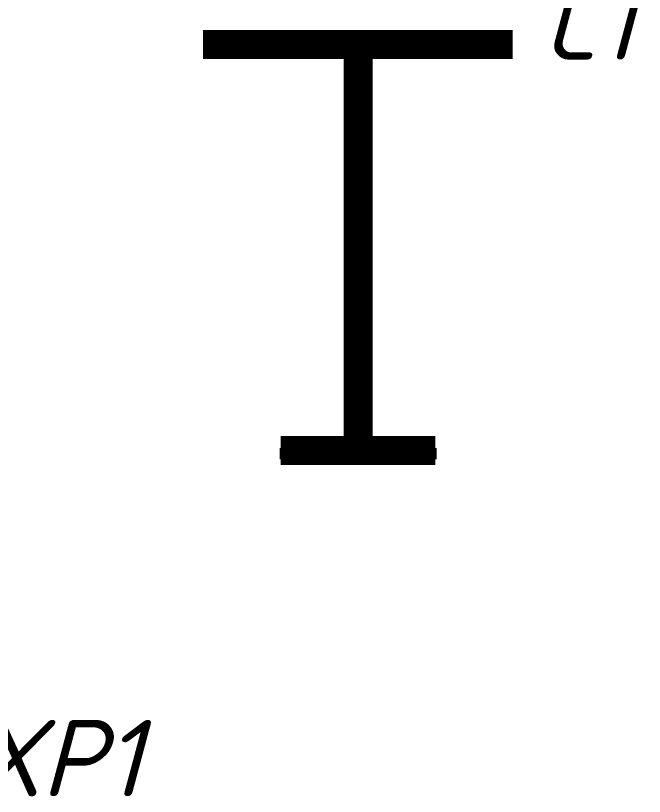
# Model space of a CAD drawing. Header units: inches. Extents: x 0 to 841, y 0 to 594.
# Drawn here: x 38.67 to 54.94, y 231.06 to 251.25 of the extents above; entities that cross this region are included whole.
import ezdxf

# ---------------------------------------------------------------- set-up
doc = ezdxf.new("R2010")
doc.units = ezdxf.units.IN
doc.layers.add('Sheet', color=255, linetype='Continuous')
doc.styles.get("Standard").update_dxf_attribs({"font": 'isocpeui.ttf'})

msp = doc.modelspace()

# ---------------------------------------------------------------- linework, layer by layer
at = {"layer": 'Sheet'}
for points in [[(51.529, 250.498, 0.749, 0.749, 0), (43.523, 250.498, 0.749, 0.749, 0)], [(47.532, 250.498, 0.749, 0.749, 0), (47.532, 244.996, 0.749, 0.749, 0)], [(47.532, 249.993, 0.3, 0.3, 0), (47.532, 244.996, 0.3, 0.3, 0)], [(47.532, 244.996, 0.749, 0.749, 0), (47.532, 239.999, 0.749, 0.749, 0)], [(47.532, 244.996, 0.3, 0.3, 0), (47.532, 239.92, 0.3, 0.3, 0)], [(45.533, 239.999, 0.749, 0.749, 0), (49.531, 239.999, 0.749, 0.749, 0)], [(45.5, 239.92, 0.3, 0.3, 0), (49.564, 239.92, 0.3, 0.3, 0)]]:
    msp.add_lwpolyline(points, format="xyseb", dxfattribs=at)

# ---------------------------------------------------------------- texts
for s, p in [('C1', (52.282, 250.105)), ('XP1', (37.549, 231.06))]:
    msp.add_text(s, height=1.9764, dxfattribs=at).set_placement(p)

doc.saveas('drawing.dxf')
